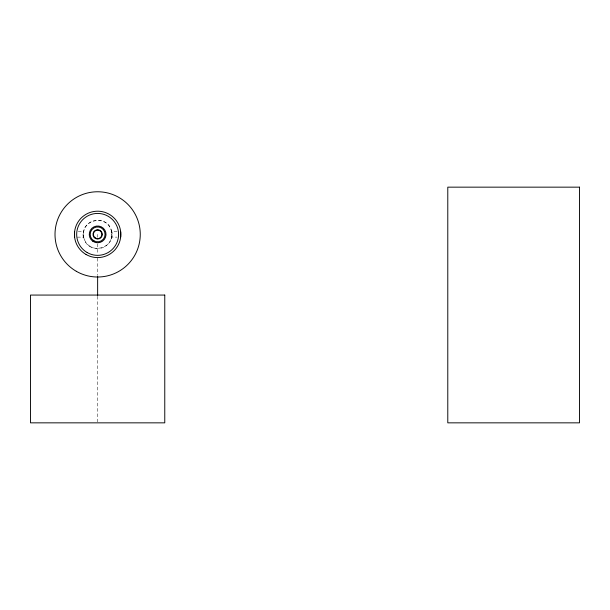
<?xml version="1.0" encoding="UTF-8"?>
<svg xmlns="http://www.w3.org/2000/svg" width="610" height="610" viewBox="0 0 610 610"><rect width="100%" height="100%" fill="white"/><g stroke="black" fill="none" stroke-linecap="round" stroke-linejoin="round"><path stroke-width="0.46" stroke-dasharray="3.05 2.29" d="M111.843 234.926L111.843 233.851M83.425 233.851L83.494 232.86M111.775 235.91L111.6 237.077A2.73 0.518 90 0 0 112.24 234.385A2.73 0.518 90 0 0 111.6 231.731L111.775 232.86M117.036 231.648L111.592 231.648C109.037 214.278 80.779 218.563 83.494 235.91M83.639 231.853L83.791 231.144M83.639 236.916C86.963 256.352 117.318 248.842 111.195 230.1M111.195 238.678L111.592 237.13L117.036 237.13M78.232 231.648L83.677 231.648M77.325 237.13L83.677 237.13M83.791 237.625L83.425 234.926M97.638 234.385L97.638 237.244M97.638 243.908L97.638 254.378M97.638 258.183L97.638 275.316M97.638 296.254L97.638 421.891M83.669 237.046A2.73 0.518 -90 0 1 83.029 234.385A2.73 0.518 -90 0 1 83.669 231.731M90.524 246.707A14.221 14.221 0 0 0 111.859 234.385A14.221 14.221 0 0 0 90.524 222.07A14.221 14.221 0 0 0 90.524 246.707"/><path stroke-width="0.91" d="M120.681 236.993L120.688 231.853M74.595 231.716L74.595 237.061M97.638 276.269L97.638 295.301M579.5 187.156L447.786 187.156L447.786 422.844L579.5 422.844L579.5 187.156M164.769 295.065L30.5 295.065L30.5 422.844L164.769 422.844L164.769 295.065M76.319 271.305A42.631 42.631 0 0 0 140.262 234.385A42.631 42.631 0 0 0 76.319 197.472A42.631 42.631 0 0 0 76.319 271.305M95.495 238.091A4.278 4.278 0 0 0 101.916 234.385A4.278 4.278 0 0 0 95.495 230.679A4.278 4.278 0 0 0 95.495 238.091M92.933 241.331A8.387 8.387 0 0 0 106.003 234.987A8.387 8.387 0 0 0 93.97 226.844A8.387 8.387 0 0 0 92.933 241.331M87.154 252.54A20.953 20.953 0 0 0 118.592 234.385A20.953 20.953 0 0 0 87.154 216.237A20.953 20.953 0 0 0 87.154 252.54M86.04 254.477A23.195 23.195 0 0 0 120.833 234.385A23.195 23.195 0 0 0 86.04 214.301A23.195 23.195 0 0 0 86.04 254.477M95.312 238.411A4.644 4.644 0 0 0 102.282 234.385A4.644 4.644 0 0 0 95.312 230.367A4.644 4.644 0 0 0 95.312 238.411M93.917 240.828A7.442 7.442 0 0 0 105.073 234.385A7.442 7.442 0 0 0 93.917 227.942A7.442 7.442 0 0 0 93.917 240.828"/></g></svg>
